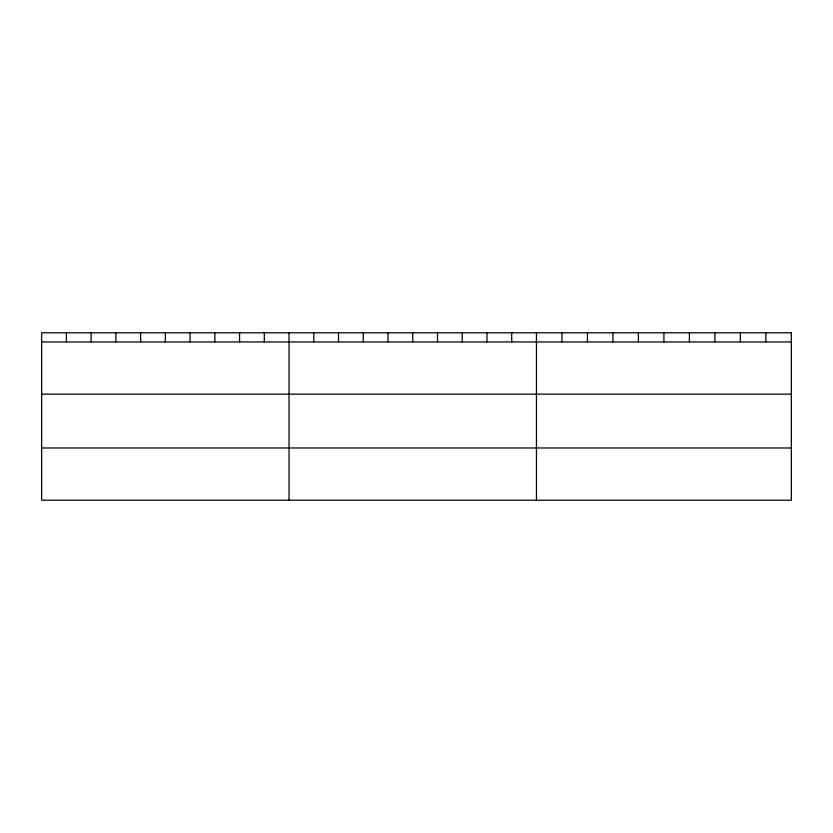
<?xml version="1.0" encoding="UTF-8"?>
<svg xmlns="http://www.w3.org/2000/svg" width="833" height="833" viewBox="0 0 833 833"><rect width="100%" height="100%" fill="white"/><g stroke="black" fill="none" stroke-linecap="round" stroke-linejoin="round"><path stroke-width="1.25" d="M41.65 341.936L791.35 341.936M41.65 394.165L791.35 394.165M41.65 447.977L791.35 447.977M765.86 332.794L765.86 341.936M740.37 332.794L740.37 341.936M714.881 332.794L714.881 341.936M689.391 332.794L689.391 341.936M663.901 332.794L663.901 341.936M638.411 332.794L638.411 341.936M612.921 332.794L612.921 341.936M587.432 332.794L587.432 341.936M561.942 332.794L561.942 341.936M536.452 332.794L536.452 500.206M511.712 332.794L511.712 341.936M486.972 332.794L486.972 341.936M462.232 332.794L462.232 341.936M437.492 332.794L437.492 341.936M412.751 332.794L412.751 341.936M388.011 332.794L388.011 341.936M363.271 332.794L363.271 341.936M338.531 332.794L338.531 341.936M313.791 332.794L313.791 341.936M289.051 332.794L289.051 500.206M264.311 332.794L264.311 341.936M239.571 332.794L239.571 341.936M214.831 332.794L214.831 341.936M190.091 332.794L190.091 341.936M165.351 332.794L165.351 341.936M140.61 332.794L140.61 341.936M115.87 332.794L115.87 341.936M91.13 332.794L91.13 341.936M66.39 332.794L66.39 341.936M791.35 332.794L41.65 332.794L41.65 500.206L791.35 500.206L791.35 332.794"/></g></svg>
